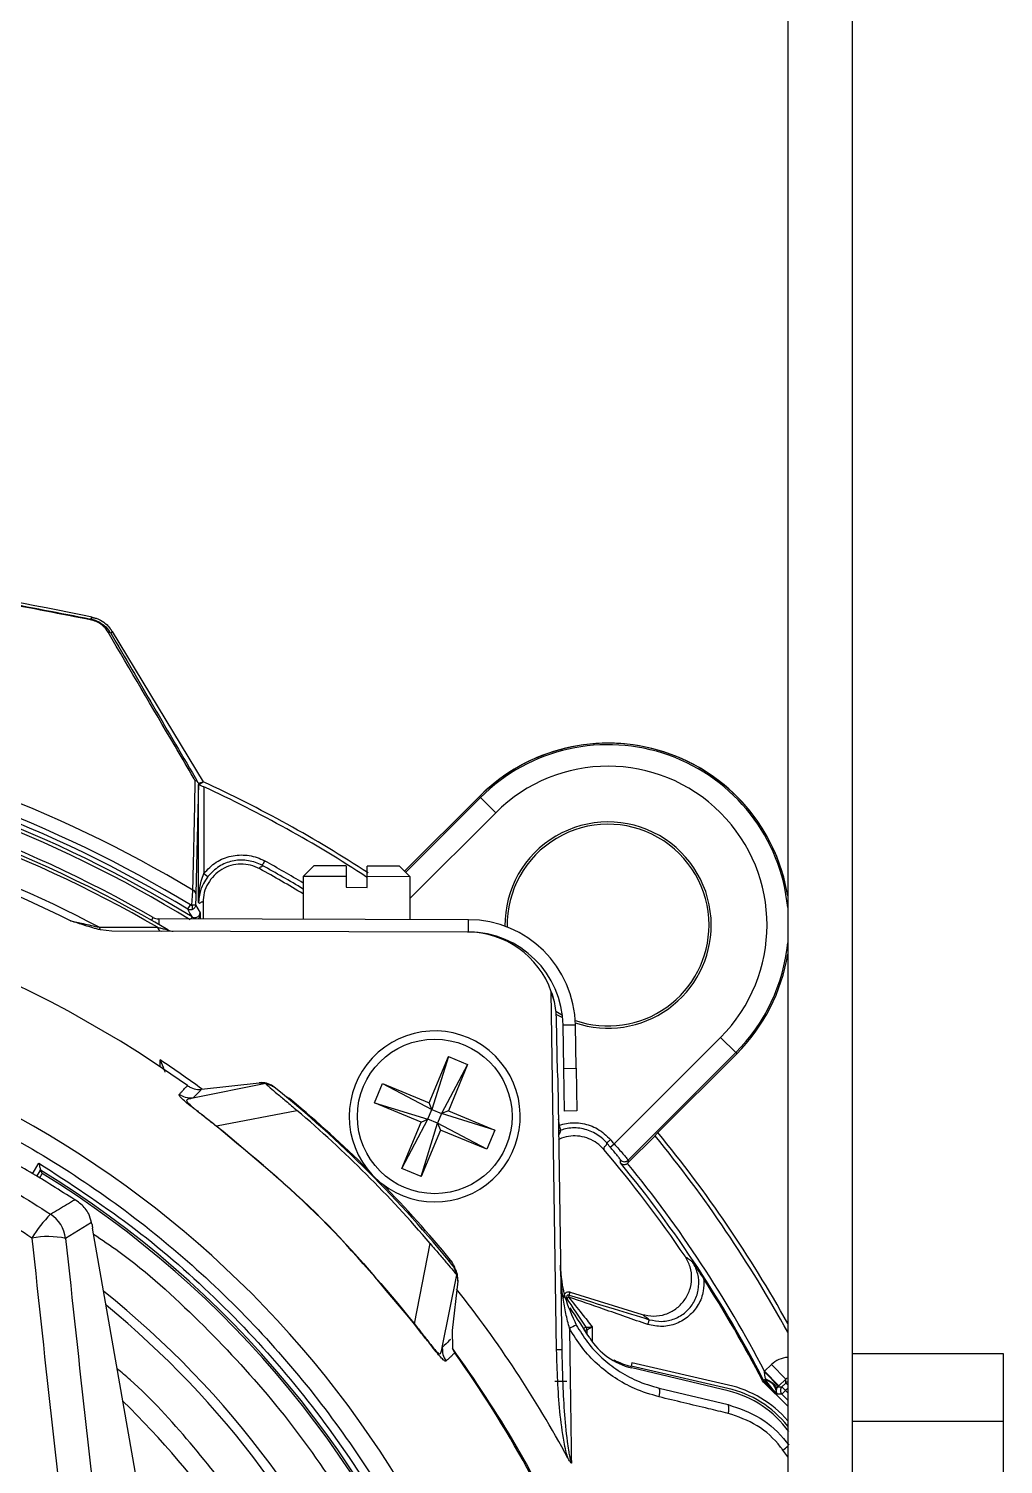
# Model space of a CAD drawing. Extents: x 6 to 134, y 3 to 97.
# Drawn here: x 130.328 to 133.177, y 43.136 to 47.334 of the extents above; entities that cross this region are included whole.
import ezdxf

# ---------------------------------------------------------------- set-up
doc = ezdxf.new("R2010")
doc.units = 0
doc.header["$MEASUREMENT"] = 0
doc.layers.add('OBJECT', color=7, linetype='CONTINUOUS')

msp = doc.modelspace()

# ---------------------------------------------------------------- linework, layer by layer
at = {"layer": 'OBJECT'}
for p, q in [((132.5466, 49.6965), (132.5466, 40.7239)), ((132.7346, 49.6965), (132.7346, 40.7239)), ((130.5718, 45.5716), (130.8378, 45.1323)), ((130.8244, 45.1285), (130.8378, 45.1323)), ((130.8244, 45.1285), (130.8167, 44.8048)), ((130.825, 44.7789), (130.825, 45.1241)), ((130.84, 45.1175), (130.84, 44.8641)), ((131.6455, 45.0892), (131.427, 44.8707)), ((131.6486, 45.0862), (131.6455, 45.0892)), ((131.4301, 44.8676), (131.6486, 45.0862)), ((131.6931, 45.0416), (131.6486, 45.0862)), ((131.6931, 45.0416), (131.443, 44.7914)), ((131.1617, 44.8862), (131.1306, 44.8553)), ((131.2559, 44.886), (131.1617, 44.8862)), ((131.2559, 44.886), (131.2559, 44.855)), ((131.4122, 44.8856), (131.3179, 44.8858)), ((131.3179, 44.8548), (131.3179, 44.8858)), ((131.4431, 44.8545), (131.4122, 44.8856)), ((130.84, 44.8641), (130.8519, 44.8549)), ((131.1306, 44.8553), (131.1303, 44.73)), ((131.2559, 44.855), (131.1306, 44.8553)), ((131.2559, 44.855), (131.2558, 44.8235)), ((131.3178, 44.8233), (131.3179, 44.8548)), ((131.4431, 44.8545), (131.3179, 44.8548)), ((131.4428, 44.7292), (131.4431, 44.8545)), ((131.2558, 44.8235), (131.3178, 44.8233)), ((130.7933, 44.7595), (130.8011, 44.7724)), ((130.8253, 44.7785), (130.825, 44.7789)), ((130.8378, 44.7793), (130.8378, 44.7308)), ((130.6875, 44.7268), (130.6924, 44.7353)), ((131.6139, 44.7288), (130.7083, 44.7311)), ((130.7083, 44.7311), (130.7083, 44.7148)), ((130.8059, 44.7369), (130.8022, 44.7308)), ((130.814, 44.7347), (130.814, 44.7308)), ((130.8291, 44.749), (130.8291, 44.7308)), ((131.6138, 44.6928), (131.6139, 44.7288)), ((130.5709, 44.6954), (130.5385, 44.6988)), ((131.6107, 44.6928), (130.5709, 44.6954)), ((131.6138, 44.6928), (131.6107, 44.6928)), ((131.8538, 44.5214), (131.8638, 44.4894)), ((131.8713, 43.4706), (131.8556, 44.5183)), ((131.8685, 44.4609), (131.888, 44.4501)), ((131.8693, 44.4529), (131.8888, 44.4424)), ((131.87, 44.4375), (131.8728, 44.2833)), ((131.9261, 44.4205), (131.8901, 44.42)), ((131.8919, 44.2941), (131.8901, 44.42)), ((131.9279, 44.2947), (131.9261, 44.4205)), ((132.0392, 44.0738), (132.3501, 44.3846)), ((132.3501, 44.3846), (132.3946, 44.3401)), ((132.3946, 44.3401), (132.0801, 44.0256)), ((132.167, 44.1063), (132.3977, 44.337)), ((132.3946, 44.3401), (132.3977, 44.337)), ((130.7123, 44.2989), (130.7124, 44.3186)), ((131.4985, 44.1934), (131.5549, 44.3292)), ((131.5549, 44.3292), (131.5068, 44.1735)), ((131.6112, 44.3058), (131.535, 44.1618)), ((131.5549, 44.3292), (131.6112, 44.3058)), ((131.6112, 44.3058), (131.5549, 44.1701)), ((131.8919, 44.2941), (131.9279, 44.2947)), ((131.8938, 44.1691), (131.8919, 44.2941)), ((131.9279, 44.2947), (131.9298, 44.1697)), ((131.0209, 44.2494), (130.8078, 44.207)), ((130.8338, 44.2329), (131.0015, 44.252)), ((131.0015, 44.252), (131.0209, 44.2494)), ((131.3394, 44.1934), (131.3628, 44.2497)), ((131.3628, 44.2497), (131.5068, 44.1735)), ((131.3628, 44.2497), (131.4985, 44.1934)), ((131.8745, 44.2567), (131.8863, 43.4708)), ((130.8078, 44.207), (130.8078, 44.207)), ((130.8768, 44.1259), (131.1124, 44.1712)), ((131.0945, 44.1992), (131.0961, 44.2011)), ((131.3394, 44.1934), (131.4951, 44.1453)), ((131.4752, 44.1371), (131.3394, 44.1934)), ((131.4951, 44.1453), (131.5068, 44.1735)), ((131.5068, 44.1735), (131.4985, 44.1934)), ((131.5068, 44.1735), (131.535, 44.1618)), ((131.5549, 44.1701), (131.535, 44.1618)), ((131.5549, 44.1701), (131.6907, 44.1138)), ((131.9298, 44.1697), (131.8938, 44.1691)), ((130.8768, 44.1259), (130.8764, 44.1254)), ((131.4189, 44.0013), (131.4951, 44.1453)), ((131.4189, 44.0013), (131.4752, 44.1371)), ((131.4752, 44.1371), (131.4951, 44.1453)), ((131.4752, 43.9779), (131.5233, 44.1336)), ((131.5233, 44.1336), (131.4951, 44.1453)), ((131.535, 44.1618), (131.5233, 44.1336)), ((131.6673, 44.0574), (131.5233, 44.1336)), ((131.5233, 44.1336), (131.5315, 44.1137)), ((131.6907, 44.1138), (131.535, 44.1618)), ((131.8762, 44.1455), (131.8787, 44.1278)), ((131.8765, 44.1275), (131.8787, 44.1278)), ((131.8834, 44.1135), (131.8787, 44.1278)), ((131.5315, 44.1137), (131.4752, 43.9779)), ((131.6673, 44.0574), (131.5315, 44.1137)), ((131.6907, 44.1138), (131.6673, 44.0574)), ((132.0797, 44.0175), (132.1589, 44.0967)), ((132.1589, 44.0967), (132.1585, 44.0967)), ((132.0278, 44.0641), (132.0392, 44.0738)), ((130.3398, 43.986), (130.3578, 44.0171)), ((130.3525, 43.9781), (130.3631, 43.9963)), ((130.3631, 43.9963), (130.3631, 43.9963)), ((131.3152, 43.9977), (131.3176, 44.0002)), ((131.4752, 43.9779), (131.4189, 44.0013)), ((132.0575, 44.0182), (132.0579, 44.0267)), ((132.0797, 44.0175), (132.0784, 44.0163)), ((132.0801, 44.0256), (132.0797, 44.0175)), ((131.358, 43.9543), (131.3607, 43.9569)), ((130.5121, 43.8437), (130.4363, 43.797)), ((130.5129, 43.8393), (130.5121, 43.8437)), ((130.7012, 42.7613), (130.5151, 43.8271)), ((130.5151, 43.8271), (130.5151, 43.8265)), ((130.7012, 42.7608), (130.5151, 43.8265)), ((131.4561, 43.5467), (131.5013, 43.7823)), ((131.5574, 43.7304), (131.5612, 43.7336)), ((131.5371, 43.4777), (131.5796, 43.6908)), ((131.5821, 43.6714), (131.5657, 43.5276)), ((131.5796, 43.6908), (131.5821, 43.6714)), ((131.9081, 43.631), (131.9063, 43.6253)), ((131.9081, 43.631), (131.9107, 43.6395)), ((131.9107, 43.6395), (132.1209, 43.5747)), ((131.9495, 43.5348), (131.9575, 43.5373)), ((131.975, 43.538), (131.975, 43.4954)), ((131.5657, 43.5305), (131.5665, 43.4742)), ((131.96, 43.5289), (131.9544, 43.5272)), ((131.96, 43.5184), (131.96, 43.5289)), ((131.8863, 43.4708), (131.8713, 43.4706)), ((132.7346, 43.4603), (133.1766, 43.4603)), ((133.1766, 43.4603), (133.1766, 43.2622)), ((132.0397, 43.4413), (132.0382, 43.4387)), ((132.0911, 43.4325), (132.0889, 43.4228)), ((132.3712, 43.3583), (132.0889, 43.4228)), ((132.3724, 43.3508), (132.0908, 43.418)), ((132.3734, 43.3681), (132.0911, 43.4325)), ((132.4789, 43.4073), (132.4791, 43.4087)), ((132.4791, 43.4087), (132.499, 43.428)), ((132.4791, 43.4087), (132.5207, 43.3655)), ((132.499, 43.428), (132.5407, 43.3848)), ((131.8655, 43.3791), (131.9011, 43.3791)), ((132.4757, 43.3769), (132.473, 43.3806)), ((132.4757, 43.3826), (132.4824, 43.386)), ((132.4784, 43.3788), (132.4757, 43.3769)), ((132.4757, 43.3769), (132.5466, 43.306)), ((132.4818, 43.3822), (132.4784, 43.3788)), ((132.5159, 43.3414), (132.4784, 43.3788)), ((132.4818, 43.3822), (132.4824, 43.386)), ((132.5407, 43.3848), (132.5207, 43.3655)), ((132.5297, 43.3627), (132.5414, 43.374)), ((132.5414, 43.374), (132.5407, 43.3848)), ((132.5466, 43.3687), (132.5414, 43.374)), ((132.1706, 43.3589), (132.3723, 43.3108)), ((132.5136, 43.3561), (132.5128, 43.3523)), ((132.5295, 43.3413), (132.5159, 43.3414)), ((132.5207, 43.3655), (132.5179, 43.3628)), ((132.5179, 43.3628), (132.5297, 43.3627)), ((132.5401, 43.3519), (132.5295, 43.3413)), ((132.5466, 43.3242), (132.5295, 43.3413)), ((132.5401, 43.3519), (132.5297, 43.3627)), ((132.5466, 43.3582), (132.5401, 43.3519)), ((132.5401, 43.3519), (132.5466, 43.3454)), ((132.7346, 43.2622), (133.1766, 43.2622)), ((133.1766, 43.2622), (133.1766, 42.7313)), ((132.5466, 43.1583), (132.5324, 43.1779)), ((131.9047, 43.1531), (131.9042, 43.1544)), ((131.905, 43.1531), (131.905, 43.1531))]:
    msp.add_line(p, q, dxfattribs=at)
at = {"layer": 'OBJECT', "flags": 128}
for points in [[(130.51, 45.608), (130.512, 45.6107), (130.5136, 45.6131)], [(130.5718, 45.5716), (130.5701, 45.5692), (130.568, 45.5663)], [(130.825, 45.1241), (130.8253, 45.1243), (130.8378, 45.1323)], [(130.8054, 44.7579), (130.8062, 44.7585), (130.8068, 44.7597), (130.8072, 44.7612), (130.8073, 44.7631), (130.8072, 44.7653), (130.8067, 44.7676), (130.8061, 44.7699), (130.8052, 44.772)], [(130.8162, 44.772), (130.8223, 44.7611), (130.8291, 44.749)], [(132.473, 43.3806), (132.4734, 43.3809), (132.4751, 43.3821), (132.4757, 43.3826)], [(131.905, 43.1531), (131.9049, 43.1532), (131.9048, 43.1534), (131.9047, 43.1536), (131.9046, 43.1537), (131.9045, 43.1539), (131.9044, 43.1541), (131.9043, 43.1542), (131.9042, 43.1544)]]:
    msp.add_lwpolyline(points, dxfattribs=at)
at = {"layer": 'OBJECT'}
msp.add_circle((131.515, 44.1536), 0.226, dxfattribs=at)
for centre, radius, start, end in [((128.8476, 37.7885), 8, 77.97978, 85.80841), ((130.5081, 45.605), 0.00353, 359.3878, 57.7428), ((130.5605, 45.5609), 0.00927, 35.978, 92.5483), ((128.8473, 41.5388), 3.8186, 59.1032, 80.0732), ((128.8473, 41.5388), 3.778, 58.8591, 79.9688), ((128.8473, 41.5388), 3.7402, 58.5161, 80.15), ((128.8473, 41.5388), 3.7502, 58.5161, 80.15), ((128.8473, 41.5388), 3.7629, 58.8591, 79.9688), ((132.0216, 44.7131), 0.5319, 90, 135), ((132.0216, 44.7131), 0.5319, 9.2252, 135), ((132.0216, 44.7131), 0.5275, 5.6171, 135), ((132.0216, 44.7131), 0.5319, 9.2315, 90), ((128.8401, 41.5197), 3.711, 60.0561, 80.826), ((132.0216, 44.7131), 0.4645, 315, 135), ((128.8405, 41.4923), 3.7159, 59.8881, 80.9352), ((128.8405, 41.4923), 3.7247, 59.4263, 80.921), ((129.2733, 41.7308), 3.744, 56.8528, 65.2999), ((129.2733, 41.7308), 3.7315, 56.8143, 65.174), ((128.8405, 41.4923), 3.6122, 63.525, 81.1082), ((128.8405, 41.4923), 3.6335, 62.2114, 81.072), ((132.0216, 44.7131), 0.3015, 0, 180.5997), ((132.0216, 44.7131), 0.295, 0, 181.0945), ((129.2733, 41.7308), 3.6033, 58.9745, 61.1729), ((129.2733, 41.7308), 3.6183, 59.1164, 61.1728), ((128.8466, 41.5165), 3.35, 54.4956, 86.4858), ((129.2733, 41.7308), 3.591, 58.8572, 61.1913), ((130.8044, 44.8038), 0.0123, 4.3653, 72.3035), ((123.2729, 40.5337), 8.6263, 29.16049, 29.332), ((130.7084, 44.7631), 0.032, 240.0561, 269.8575), ((131.6131, 44.4158), 0.313, 0.8575, 89.8575), ((132.0216, 44.7131), 0.295, 250.9968, 0), ((132.0216, 44.7131), 0.3015, 251.4915, 0), ((130.5587, 44.7142), 0.0254, 197.0789, 217.2418), ((130.7188, 44.7089), 0.0143, 188.7633, 255.6622), ((130.7503, 44.725), 0.03, 239.4263, 269.8575), ((131.6101, 44.4328), 0.26, 19.1924, 89.8575), ((131.6131, 44.4158), 0.277, 0.8575, 89.8575), ((132.0216, 44.7131), 0.5275, 315, 354.3829), ((132.0216, 44.7131), 0.5319, 315, 350.7748), ((132.0216, 44.7131), 0.5319, 315, 350.7685), ((128.8466, 41.5165), 3.0068, 19.7991, 86.1975), ((131.515, 44.1536), 0.25, 231.866, 217.8489), ((128.8405, 41.4923), 3.39, 53.9483, 56.4838), ((128.8466, 41.5165), 3.5, 38.9328, 51.0672), ((131.0481, 44.1435), 0.075, 50.2163, 65.0357), ((128.8405, 41.4923), 3.525, 45.3533, 50.2163), ((128.8466, 41.5165), 3.4902, 40.4808, 49.5192), ((131.8787, 44.1278), 0.015, 262.2851, 288.2412), ((129.2733, 41.7308), 3.6248, 40.2672, 40.5172), ((129.2733, 41.7308), 3.7315, 28.6921, 39.3474), ((129.2733, 41.7308), 3.744, 29.0406, 39.3836), ((129.2733, 41.7308), 3.591, 34.1088, 40.375), ((129.2733, 41.7308), 3.6098, 40.2672, 40.5172), ((128.8466, 41.5165), 2.9067, 20.6331, 58.5533), ((131.515, 44.1536), 0.25, 217.8489, 231.866), ((129.2733, 41.7308), 3.6033, 27.2839, 39.4045), ((132.0695, 44.0362), 0.015, 219.5274, 314.9769), ((129.2733, 41.7308), 3.6183, 27.627, 39.1716), ((128.8466, 41.5165), 2.901, 20.2713, 58.3816), ((128.8405, 41.4923), 3.525, 39.4808, 44.3617), ((130.6712, 43.5936), 0.3911, 135.4921, 148.4973), ((130.3363, 43.784), 0.1008, 7.4099, 56.2556), ((130.3844, 43.5478), 0.2545, 78.2405, 100.5611), ((131.5033, 43.6859), 0.075, 14.4972, 39.4808), ((129.2733, 41.7308), 3.5999, 27.2756, 32.7442), ((128.8466, 41.5165), 2.7223, 21.7629, 51.3353), ((128.8405, 41.4923), 3.4856, 28.4799, 38.2198), ((131.9063, 43.6251), 0.015, 72.88, 192.6267), ((131.9063, 43.6251), 0.00617, 72.88, 213.7823), ((131.9063, 43.6251), 0.000167, 72.88, 213.7823), ((128.8466, 41.5165), 2.6951, 22.6787, 50.6776), ((128.8406, 41.5323), 3.698, 32.2533, 33.8825), ((132.0173, 43.3451), 0.2173, 114.0686, 119.9438), ((131.945, 43.5289), 0.015, 0.003, 33.7737), ((131.945, 43.5289), 0.015, 0.0054, 33.7769), ((132.1371, 43.6125), 0.2, 212.2533, 256.5975), ((128.8405, 41.4923), 3.3711, 30.206, 36.0375), ((128.8466, 41.5165), 3.35, 21.8973, 35.5044), ((132.1318, 43.6109), 0.193, 241.4863, 257.1403), ((132.3014, 43.0527), 0.3235, 40.7077, 77.1403), ((132.4891, 43.3895), 0.015, 207.2866, 224.9973), ((132.475, 43.3441), 0.0387, 12.1053, 79.8592), ((132.5519, 43.3633), 0.015, 110.4797, 133.9847), ((132.1383, 43.3464), 0.0347, 338.1543, 21.1307), ((132.3014, 43.0527), 0.3135, 38.5351, 77.1403), ((132.3014, 43.0527), 0.3065, 35.8575, 76.5975), ((132.5401, 43.3519), 0.015, 134.0209, 224.9791), ((128.8466, 41.5165), 2.5186, 24.1756, 45.7698), ((132.3405, 43.2981), 0.0343, 337.9669, 21.8985), ((128.8405, 41.4923), 3.3711, 22.2084, 30.206), ((132.3756, 43.3926), 0.2659, 306.1542, 310.0345)]:
    msp.add_arc(centre, radius, start, end, dxfattribs=at)
for centre, major_axis, ratio, start_param, end_param in [((125.776, 43.2893), (4.6065, -2.6595), 0.745432, 0.820323, 0.822517), ((130.549, 44.0239), (-0.0636, 0.5099), 0.121842, 1.925796, 1.952845), ((132.735, 41.517), (-2.1532, 17.375), 0.121162, 1.424138, 1.488586), ((132.8335, 41.5291), (-2.1536, 17.275), 0.121842, 1.423964, 1.488412), ((132.5511, 43.374), (-0.0052, 0.0748), 0.999741, 6.273373, 6.981189), ((132.5265, 43.352), (-0.0519, 0.0523), 0.20355, 0.769922, 1.571551), ((132.5511, 43.374), (-0.001, 0.015), 0.99767, 0.234624, 0.698004), ((132.5265, 43.352), (0.0062, 0.014), 0.879711, 1.928267, 2.729895)]:
    msp.add_ellipse(centre, major_axis=major_axis, ratio=ratio, start_param=start_param, end_param=end_param, dxfattribs=at)
for points, knots in [([(129.4333, 45.7573), (129.5185, 45.7505), (129.6968, 45.7364), (129.9656, 45.7033), (130.2401, 45.6614), (130.4199, 45.6258), (130.51, 45.608)], [0, 0, 0, 0, 0.232669, 0.486597, 0.742928, 1, 1, 1, 1]), ([(130.5117, 45.605), (130.4229, 45.6226), (130.245, 45.6579), (129.9718, 45.6999), (129.7013, 45.7335), (129.5205, 45.7479), (129.4336, 45.7548)], [0, 0, 0, 0, 0.253158, 0.507007, 0.763139, 1, 1, 1, 1]), ([(130.51, 45.608), (130.5141, 45.607), (130.5244, 45.6044), (130.5399, 45.5965), (130.5564, 45.5834), (130.5637, 45.5727), (130.568, 45.5663)], [0, 0, 0, 0, 0.164033, 0.408423, 0.645644, 1, 1, 1, 1]), ([(130.5601, 45.5701), (130.5566, 45.5754), (130.5507, 45.5841), (130.5368, 45.5953), (130.5237, 45.602), (130.5151, 45.6041), (130.5117, 45.605)], [0, 0, 0, 0, 0.3652862, 0.6014766, 0.8396457, 1, 1, 1, 1]), ([(130.5136, 45.6131), (130.514, 45.613), (130.515, 45.6128), (130.5166, 45.6124), (130.5199, 45.6116), (130.5226, 45.6109), (130.5244, 45.6104), (130.5251, 45.6102)], [0, 0, 0, 0, 0.0496995, 0.1136011, 0.2353091, 0.6825595, 1, 1, 1, 1]), ([(130.5251, 45.6102), (130.5267, 45.6097), (130.5325, 45.6079), (130.5412, 45.6028), (130.5477, 45.5991)], [0, 0, 0, 0, 0.260239, 1, 1, 1, 1]), ([(130.5477, 45.5991), (130.552, 45.5955), (130.5586, 45.5901), (130.5641, 45.5833), (130.5652, 45.5819), (130.5654, 45.5815)], [0, 0, 0, 0, 0.605131, 0.910652, 1, 1, 1, 1]), ([(130.8153, 45.1354), (130.8113, 45.1421), (130.7914, 45.1759), (130.7042, 45.3243), (130.6246, 45.46), (130.5601, 45.5701)], [0, 0, 0, 0, 0.04519, 0.225953, 1, 1, 1, 1]), ([(130.5654, 45.5815), (130.5659, 45.5809), (130.5666, 45.5798), (130.5678, 45.5781), (130.5688, 45.5765), (130.5698, 45.575), (130.5707, 45.5735), (130.5713, 45.5725), (130.5717, 45.5719), (130.5718, 45.5716)], [0, 0, 0, 0, 0.321672, 0.541325, 0.692944, 0.85146, 0.915065, 0.968173, 1, 1, 1, 1]), ([(130.568, 45.5663), (130.6094, 45.4954), (130.6923, 45.3536), (130.7794, 45.2049), (130.823, 45.1305)], [0, 0, 0, 0, 0.499672, 1, 1, 1, 1]), ([(130.8082, 44.8156), (130.8083, 44.8216), (130.809, 44.8515), (130.8113, 44.9586), (130.8136, 45.0588), (130.8153, 45.1354)], [0, 0, 0, 0, 0.05572, 0.278599, 1, 1, 1, 1]), ([(130.823, 45.1305), (130.8221, 45.1316), (130.8203, 45.1337), (130.8171, 45.135), (130.8154, 45.1353), (130.8153, 45.1354)], [0, 0, 0, 0, 0.487859, 0.979778, 1, 1, 1, 1]), ([(130.823, 45.1305), (130.8233, 45.1301), (130.8239, 45.1292), (130.8243, 45.1286), (130.8243, 45.1286), (130.8244, 45.1285)], [0, 0, 0, 0, 0.26501, 0.643254, 1, 1, 1, 1]), ([(130.825, 45.1241), (130.8252, 45.124), (130.8256, 45.1239), (130.8279, 45.123), (130.8312, 45.1215), (130.8355, 45.1196), (130.8386, 45.1182), (130.84, 45.1175)], [0, 0, 0, 0, 0.192437, 0.384633, 0.583428, 0.799094, 1, 1, 1, 1]), ([(131.0038, 44.8774), (130.995, 44.8815), (130.9773, 44.8896), (130.948, 44.8924), (130.9191, 44.8884), (130.8922, 44.8767), (130.869, 44.8588), (130.8516, 44.8354), (130.8399, 44.8084), (130.8385, 44.789), (130.8378, 44.7793)], [0, 0, 0, 0, 0.125013, 0.24991, 0.374848, 0.499972, 0.624761, 0.749753, 0.874721, 1, 1, 1, 1]), ([(130.84, 44.8641), (130.8515, 44.8761), (130.8739, 44.8995), (130.9197, 44.9173), (130.9673, 44.9198), (131.0003, 44.9101), (131.016, 44.9018), (131.018, 44.9007)], [0, 0, 0, 0, 0.250401, 0.489127, 0.727846, 0.96662, 1, 1, 1, 1]), ([(131.0107, 44.8876), (131.0107, 44.8876), (131.009, 44.8885), (130.9949, 44.8959), (130.9655, 44.9046), (130.923, 44.9023), (130.8821, 44.8865), (130.8621, 44.8656), (130.8519, 44.8549)], [0, 0, 0, 0, 0.000013, 0.033381, 0.272163, 0.510881, 0.749603, 1, 1, 1, 1]), ([(131.0107, 44.8876), (131.011, 44.8865), (131.0114, 44.8845), (131.0084, 44.8833), (131.0051, 44.8823), (131.0024, 44.8808), (131.0033, 44.8786), (131.0038, 44.8774)], [0, 0, 0, 0, 0.199017, 0.380286, 0.620334, 0.802062, 1, 1, 1, 1]), ([(130.825, 44.7789), (130.825, 44.7791), (130.8251, 44.7873), (130.8262, 44.8082), (130.8306, 44.8367), (130.8375, 44.8566), (130.84, 44.8641)], [0, 0, 0, 0, 0.005345, 0.28546, 0.731469, 1, 1, 1, 1]), ([(130.8519, 44.8549), (130.8473, 44.8482), (130.8354, 44.831), (130.8271, 44.8051), (130.8251, 44.7864), (130.825, 44.7791), (130.825, 44.7789)], [0, 0, 0, 0, 0.275512, 0.718274, 0.994929, 1, 1, 1, 1]), ([(130.8052, 44.772), (130.8056, 44.7775), (130.8066, 44.7943), (130.8076, 44.807), (130.8082, 44.8156)], [0, 0, 0, 0, 0.331238, 1, 1, 1, 1]), ([(130.8167, 44.8048), (130.8165, 44.797), (130.8164, 44.7872), (130.8162, 44.7747), (130.8162, 44.772)], [0, 0, 0, 0, 0.785203, 1, 1, 1, 1]), ([(130.8054, 44.7579), (130.8042, 44.7577), (130.8016, 44.7571), (130.7974, 44.7575), (130.7946, 44.7588), (130.7933, 44.7595)], [0, 0, 0, 0, 0.283491, 0.63633, 1, 1, 1, 1]), ([(130.8011, 44.7724), (130.8016, 44.7722), (130.8025, 44.7718), (130.804, 44.7717), (130.8048, 44.7719), (130.8052, 44.772)], [0, 0, 0, 0, 0.347188, 0.699891, 1, 1, 1, 1]), ([(130.8052, 44.772), (130.8066, 44.772), (130.8097, 44.7721), (130.8131, 44.7721), (130.8149, 44.7721), (130.8157, 44.7721), (130.8161, 44.7721), (130.8162, 44.772), (130.8162, 44.772), (130.8162, 44.772)], [0, 0, 0, 0, 0.213329, 0.482382, 0.699824, 0.809783, 0.904611, 0.992435, 1, 1, 1, 1]), ([(130.8162, 44.772), (130.8162, 44.772), (130.8162, 44.7714), (130.8161, 44.7707), (130.816, 44.7696), (130.8157, 44.7685), (130.815, 44.7662), (130.8132, 44.7629), (130.8098, 44.7597), (130.8067, 44.7584), (130.8054, 44.7579)], [0, 0, 0, 0, 0.007603, 0.095761, 0.121361, 0.187657, 0.297795, 0.517731, 0.786325, 1, 1, 1, 1]), ([(130.8378, 44.7793), (130.837, 44.7802), (130.8354, 44.7821), (130.8328, 44.7803), (130.8303, 44.7779), (130.8277, 44.776), (130.8261, 44.7777), (130.8253, 44.7785)], [0, 0, 0, 0, 0.198374, 0.381098, 0.621354, 0.803024, 1, 1, 1, 1]), ([(130.4509, 44.7257), (130.463, 44.723), (130.4911, 44.7167), (130.5187, 44.7103), (130.5344, 44.7067)], [0, 0, 0, 0, 0.430842, 1, 1, 1, 1]), ([(130.5385, 44.6988), (130.523, 44.703), (130.4937, 44.711), (130.4648, 44.7211), (130.4511, 44.7256), (130.4509, 44.7257)], [0, 0, 0, 0, 0.525662, 0.992825, 1, 1, 1, 1]), ([(130.8059, 44.7369), (130.8069, 44.7364), (130.8094, 44.735), (130.8123, 44.7348), (130.814, 44.7347)], [0, 0, 0, 0, 0.405072, 1, 1, 1, 1]), ([(130.814, 44.7347), (130.815, 44.7348), (130.8164, 44.7349), (130.819, 44.7355), (130.8223, 44.737), (130.8261, 44.7402), (130.8285, 44.7443), (130.8291, 44.7475), (130.8291, 44.7489), (130.8291, 44.749)], [0, 0, 0, 0, 0.086786, 0.120383, 0.250291, 0.452661, 0.750959, 0.994226, 1, 1, 1, 1]), ([(130.8291, 44.749), (130.8291, 44.7489), (130.8291, 44.7465), (130.8285, 44.7411), (130.8268, 44.7348), (130.8242, 44.7316), (130.8236, 44.7308)], [0, 0, 0, 0, 0.008957, 0.386321, 0.849049, 1, 1, 1, 1]), ([(130.5344, 44.7067), (130.5526, 44.7067), (130.6096, 44.7067), (130.6661, 44.7067), (130.7047, 44.7067)], [0, 0, 0, 0, 0.317174, 1, 1, 1, 1]), ([(130.7047, 44.7067), (130.708, 44.7059), (130.716, 44.7039), (130.7261, 44.7014), (130.7328, 44.6997), (130.7348, 44.6992), (130.735, 44.6992), (130.735, 44.6991)], [0, 0, 0, 0, 0.266162, 0.648894, 0.856832, 0.941655, 1, 1, 1, 1]), ([(131.8556, 44.5183), (131.8586, 44.5087), (131.8669, 44.4824), (131.8688, 44.4549), (131.87, 44.4375)], [0, 0, 0, 0, 0.364089, 1, 1, 1, 1]), ([(129.0488, 44.4568), (129.1388, 44.4482), (129.3203, 44.4308), (129.59, 44.3726), (129.8579, 44.2896), (130.1203, 44.1794), (130.3734, 44.0429), (130.6128, 43.8818), (130.8353, 43.698), (131.038, 43.4941), (131.2182, 43.2739), (131.3739, 43.0406), (131.5063, 42.7985), (131.5745, 42.6294), (131.6083, 42.5456)], [0, 0, 0, 0, 0.080321, 0.16194, 0.244772, 0.329378, 0.414487, 0.5, 0.585518, 0.670628, 0.755228, 0.838065, 0.919682, 1, 1, 1, 1]), ([(127.2999, 43.8678), (127.3643, 43.9088), (127.4935, 43.991), (127.7011, 44.0945), (127.9187, 44.1826), (128.1428, 44.2514), (128.3703, 44.3009), (128.6007, 44.3313), (128.8357, 44.3422), (129.0695, 44.3331), (129.2992, 44.3047), (129.5242, 44.2579), (129.7471, 44.1918), (129.9682, 44.105), (130.1855, 43.999), (130.3232, 43.9116), (130.3923, 43.8678)], [0, 0, 0, 0, 0.069874, 0.140224, 0.21209, 0.284485, 0.354361, 0.42473, 0.496663, 0.569139, 0.63829, 0.70792, 0.779053, 0.850702, 0.925062, 1, 1, 1, 1]), ([(130.7124, 44.3186), (130.7124, 44.3186), (130.7164, 44.3091), (130.722, 44.2963), (130.7255, 44.2852), (130.7263, 44.2826)], [0, 0, 0, 0, 0.006104, 0.762606, 1, 1, 1, 1]), ([(130.3378, 43.798), (130.2762, 43.8375), (130.1525, 43.9167), (129.9537, 44.0167), (129.7454, 44.102), (129.5308, 44.1688), (129.3127, 44.2171), (129.0918, 44.2471), (128.8664, 44.2585), (128.6422, 44.2506), (128.4219, 44.2243), (128.2062, 44.1802), (127.9923, 44.1178), (127.7768, 44.0342), (127.5617, 43.93), (127.4237, 43.8421), (127.3545, 43.798)], [0, 0, 0, 0, 0.069423, 0.139315, 0.210704, 0.282616, 0.352042, 0.421958, 0.493432, 0.565446, 0.634079, 0.703187, 0.773786, 0.844894, 0.922121, 1, 1, 1, 1]), ([(131.046, 44.2391), (131.0404, 44.2428), (131.0291, 44.2502), (131.0129, 44.2529), (131.0039, 44.2522), (131.0015, 44.252)], [0, 0, 0, 0, 0.425022, 0.850044, 1, 1, 1, 1]), ([(131.0209, 44.2494), (131.021, 44.2493), (131.0211, 44.249), (131.024, 44.2462), (131.0333, 44.2381), (131.0535, 44.221), (131.081, 44.1979), (131.1017, 44.1803), (131.1124, 44.1712)], [0, 0, 0, 0, 0.061294, 0.157977, 0.353025, 0.568965, 0.7756, 1, 1, 1, 1]), ([(131.046, 44.2391), (131.0458, 44.2392), (131.0453, 44.2395), (131.0416, 44.2413), (131.0361, 44.2437), (131.0292, 44.2466), (131.0237, 44.2485), (131.0209, 44.2494)], [0, 0, 0, 0, 0.187144, 0.391348, 0.595125, 0.793954, 1, 1, 1, 1]), ([(131.8728, 44.2833), (131.8736, 44.2747), (131.8744, 44.2658), (131.8745, 44.2569), (131.8745, 44.2567)], [0, 0, 0, 0, 0.976647, 1, 1, 1, 1]), ([(130.8764, 44.1254), (130.8659, 44.1335), (130.845, 44.1498), (130.8168, 44.1719), (130.7939, 44.1901), (130.7742, 44.2067), (130.767, 44.2151), (130.7677, 44.217), (130.7681, 44.2179)], [0, 0, 0, 0, 0.125023, 0.25026, 0.372599, 0.500557, 0.75017, 1, 1, 1, 1]), ([(130.7681, 44.2179), (130.7701, 44.2199), (130.7742, 44.2243), (130.7795, 44.23), (130.7842, 44.2351), (130.7879, 44.239), (130.7904, 44.2417), (130.7919, 44.2433), (130.7921, 44.2435), (130.7922, 44.2436)], [0, 0, 0, 0, 0.124105, 0.263212, 0.41732, 0.571428, 0.714286, 0.857143, 1, 1, 1, 1]), ([(130.8078, 44.207), (130.8007, 44.2071), (130.7865, 44.2072), (130.7743, 44.2143), (130.7681, 44.2179)], [0, 0, 0, 0, 0.499994, 1, 1, 1, 1]), ([(130.8078, 44.207), (130.8046, 44.2063), (130.7982, 44.2049), (130.79, 44.2026), (130.7882, 44.1983), (130.798, 44.1889), (130.8097, 44.1789), (130.8203, 44.1703), (130.8332, 44.1601), (130.8475, 44.1488), (130.8626, 44.137), (130.8725, 44.1293), (130.8768, 44.1259)], [0, 0, 0, 0, 0.167654, 0.336418, 0.499288, 0.624454, 0.681334, 0.749951, 0.805261, 0.875044, 0.945879, 1, 1, 1, 1]), ([(130.7922, 44.2436), (130.7955, 44.2416), (130.8044, 44.236), (130.819, 44.2321), (130.8298, 44.2327), (130.8338, 44.2329)], [0, 0, 0, 0, 0.263884, 0.723096, 1, 1, 1, 1]), ([(130.8078, 44.207), (130.8154, 44.2145), (130.8305, 44.2296), (130.8327, 44.2318), (130.8338, 44.2329)], [0, 0, 0, 0, 0.500002, 1, 1, 1, 1]), ([(131.4555, 43.5463), (131.368, 43.6518), (131.1929, 43.8628), (130.9819, 44.0379), (130.8764, 44.1254)], [0, 0, 0, 0, 0.500003, 1, 1, 1, 1]), ([(130.8768, 44.1259), (130.9823, 44.0384), (131.1934, 43.8634), (131.3685, 43.6523), (131.4561, 43.5467)], [0, 0, 0, 0, 0.499778, 1, 1, 1, 1]), ([(131.8787, 44.1278), (131.8856, 44.1297), (131.9077, 44.1359), (131.9469, 44.1352), (131.9934, 44.1196), (132.0169, 44.0973), (132.029, 44.0858)], [0, 0, 0, 0, 0.130587, 0.415736, 0.701006, 1, 1, 1, 1]), ([(131.8834, 44.1135), (131.8821, 44.1101), (131.88, 44.1046), (131.8778, 44.1003), (131.877, 44.0988)], [0, 0, 0, 0, 0.6219, 1, 1, 1, 1]), ([(132.009, 44.057), (132.0027, 44.0635), (131.99, 44.0765), (131.9658, 44.0893), (131.9395, 44.0967), (131.9123, 44.0967), (131.8908, 44.093), (131.88, 44.0871), (131.8771, 44.0855)], [0, 0, 0, 0, 0.186598, 0.373022, 0.55921, 0.745694, 0.932219, 1, 1, 1, 1]), ([(132.0176, 44.0761), (132.0176, 44.0761), (132.008, 44.0872), (131.9853, 44.1059), (131.9445, 44.1202), (131.9092, 44.1207), (131.8896, 44.1153), (131.8834, 44.1135)], [0, 0, 0, 0, 0.000016, 0.299019, 0.584282, 0.869419, 1, 1, 1, 1]), ([(132.1585, 44.0967), (132.1589, 44.0973), (132.1599, 44.0986), (132.1645, 44.1036), (132.167, 44.1063), (132.167, 44.1063)], [0, 0, 0, 0, 0.4428087, 0.9931895, 1, 1, 1, 1]), ([(130.4627, 43.9099), (130.4196, 43.9372), (130.333, 43.9922), (130.2422, 44.0416), (130.1967, 44.0665)], [0, 0, 0, 0, 0.497922, 1, 1, 1, 1]), ([(132.0176, 44.0761), (132.0175, 44.0745), (132.0174, 44.0716), (132.0155, 44.069), (132.013, 44.0669), (132.0105, 44.0647), (132.0089, 44.0619), (132.009, 44.0587), (132.009, 44.057)], [0, 0, 0, 0, 0.163668, 0.31276, 0.503066, 0.684107, 0.835594, 1, 1, 1, 1]), ([(132.0579, 44.0267), (132.0578, 44.0269), (132.0575, 44.0275), (132.0541, 44.0319), (132.0474, 44.0405), (132.0382, 44.0516), (132.0312, 44.0599), (132.0278, 44.0641)], [0, 0, 0, 0, 0.1283555, 0.3461628, 0.5643495, 0.782267, 1, 1, 1, 1]), ([(132.0392, 44.0738), (132.0439, 44.0684), (132.0533, 44.0577), (132.0657, 44.0433), (132.0749, 44.0323), (132.0795, 44.0266), (132.08, 44.0259), (132.0801, 44.0256)], [0, 0, 0, 0, 0.218046, 0.436091, 0.6542, 0.87179, 1, 1, 1, 1]), ([(130.3578, 44.0171), (130.448, 43.9586), (130.6292, 43.841), (130.8749, 43.6273), (131.098, 43.3886), (131.292, 43.1256), (131.4574, 42.845), (131.5398, 42.6455), (131.5809, 42.5461)], [0, 0, 0, 0, 0.165461, 0.332207, 0.5, 0.667784, 0.834534, 1, 1, 1, 1]), ([(130.3578, 44.0171), (130.3583, 44.0148), (130.3595, 44.0102), (130.3609, 44.0046), (130.362, 44.0006), (130.3626, 43.9983), (130.363, 43.9967), (130.363, 43.9964), (130.3631, 43.9963)], [0, 0, 0, 0, 0.249623, 0.499335, 0.645001, 0.775045, 0.892157, 1, 1, 1, 1]), ([(132.0575, 44.0182), (132.0575, 44.0181), (132.0585, 44.017), (132.0611, 44.0148), (132.0658, 44.013), (132.0708, 44.0129), (132.075, 44.014), (132.0773, 44.0155), (132.0784, 44.0163)], [0, 0, 0, 0, 0.005473, 0.227471, 0.508099, 0.711948, 0.855621, 1, 1, 1, 1]), ([(130.3607, 43.9731), (130.3617, 43.975), (130.365, 43.9811), (130.3672, 43.9856), (130.3674, 43.9865), (130.3675, 43.9869)], [0, 0, 0, 0, 0.226001, 0.70877, 1, 1, 1, 1]), ([(130.3923, 43.8678), (130.4, 43.8724), (130.4235, 43.8865), (130.447, 43.9005), (130.4627, 43.9099)], [0, 0, 0, 0, 0.328344, 1, 1, 1, 1]), ([(130.5121, 43.8437), (130.5097, 43.8522), (130.5037, 43.8738), (130.4859, 43.8942), (130.4702, 43.9056), (130.4638, 43.9093), (130.4628, 43.9098), (130.4627, 43.9099)], [0, 0, 0, 0, 0.2912753, 0.7317766, 0.9610229, 0.9959916, 1, 1, 1, 1]), ([(130.5181, 43.8095), (130.5429, 43.7927), (130.6532, 43.7178), (130.8294, 43.557), (131.0424, 43.3291), (131.2268, 43.0772), (131.3846, 42.8091), (131.4638, 42.6185), (131.5032, 42.5236)], [0, 0, 0, 0, 0.0546, 0.243502, 0.433551, 0.623588, 0.812496, 1, 1, 1, 1]), ([(131.5013, 43.7823), (131.5102, 43.7719), (131.5279, 43.7511), (131.5517, 43.7228), (131.5692, 43.702), (131.578, 43.6919), (131.5791, 43.6911), (131.5796, 43.6908)], [0, 0, 0, 0, 0.217936, 0.435233, 0.661573, 0.868603, 1, 1, 1, 1]), ([(132.1209, 43.5747), (132.1322, 43.5723), (132.1548, 43.5675), (132.1894, 43.5737), (132.2205, 43.5894), (132.2453, 43.614), (132.2616, 43.6449), (132.2675, 43.6792), (132.2634, 43.7142), (132.2522, 43.7344), (132.2466, 43.7446)], [0, 0, 0, 0, 0.1248696, 0.2497864, 0.3747419, 0.4997262, 0.6247287, 0.7497398, 0.8747498, 1, 1, 1, 1]), ([(131.5796, 43.6908), (131.5786, 43.6936), (131.5767, 43.6991), (131.5739, 43.706), (131.5714, 43.7115), (131.5696, 43.7152), (131.5693, 43.7157), (131.5692, 43.7159)], [0, 0, 0, 0, 0.206024, 0.404822, 0.608638, 0.812834, 1, 1, 1, 1]), ([(131.5821, 43.6714), (131.5822, 43.6782), (131.5825, 43.6917), (131.5761, 43.7068), (131.5706, 43.714), (131.5692, 43.7159)], [0, 0, 0, 0, 0.425022, 0.850044, 1, 1, 1, 1]), ([(131.9088, 43.5334), (131.9051, 43.5479), (131.8975, 43.577), (131.8896, 43.6225), (131.8844, 43.6693), (131.8828, 43.7015), (131.8826, 43.7178), (131.8826, 43.7181)], [0, 0, 0, 0, 0.240523, 0.482861, 0.738719, 0.99568, 1, 1, 1, 1]), ([(131.8826, 43.7181), (131.8826, 43.7178), (131.8831, 43.6871), (131.8904, 43.6268), (131.9161, 43.5708), (131.9287, 43.5435)], [0, 0, 0, 0, 0.004206, 0.514099, 1, 1, 1, 1]), ([(132.1418, 43.5592), (132.1542, 43.5567), (132.179, 43.5516), (132.2168, 43.5602), (132.2496, 43.5799), (132.2739, 43.6095), (132.2871, 43.6455), (132.2875, 43.6837), (132.2784, 43.7116), (132.2698, 43.7253), (132.2679, 43.7284)], [0, 0, 0, 0, 0.137426, 0.274839, 0.412107, 0.549203, 0.686224, 0.823299, 0.960533, 1, 1, 1, 1]), ([(132.2505, 43.7416), (132.2524, 43.7402), (132.2582, 43.7357), (132.264, 43.7313), (132.2679, 43.7284)], [0, 0, 0, 0, 0.32823, 1, 1, 1, 1]), ([(132.2679, 43.7284), (132.268, 43.7283), (132.2736, 43.72), (132.2845, 43.7037), (132.2957, 43.6865), (132.3012, 43.678)], [0, 0, 0, 0, 0.00685, 0.513112, 1, 1, 1, 1]), ([(132.3012, 43.678), (132.3014, 43.6663), (132.3017, 43.6403), (132.287, 43.6019), (132.2596, 43.5684), (132.2224, 43.546), (132.1796, 43.5363), (132.1515, 43.542), (132.1374, 43.5449)], [0, 0, 0, 0, 0.1405626, 0.3121833, 0.4839033, 0.655829, 0.8279178, 1, 1, 1, 1]), ([(131.9012, 43.6217), (131.9013, 43.6218), (131.9015, 43.6219), (131.9028, 43.6228), (131.9045, 43.6239), (131.9056, 43.6247), (131.9061, 43.6251)], [0, 0, 0, 0, 0.270482, 0.562372, 0.789516, 1, 1, 1, 1]), ([(131.9575, 43.5373), (131.947, 43.553), (131.9282, 43.5811), (131.9094, 43.6093), (131.9012, 43.6217)], [0, 0, 0, 0, 0.560409, 1, 1, 1, 1]), ([(131.9061, 43.6251), (131.9193, 43.609), (131.9426, 43.5803), (131.9651, 43.5509), (131.975, 43.538)], [0, 0, 0, 0, 0.560402, 1, 1, 1, 1]), ([(132.1374, 43.5449), (132.0943, 43.56), (132.0174, 43.5871), (131.9403, 43.6136), (131.9063, 43.6253)], [0, 0, 0, 0, 0.560038, 1, 1, 1, 1]), ([(131.9081, 43.631), (131.9517, 43.6176), (132.0296, 43.5937), (132.1075, 43.5698), (132.1418, 43.5592)], [0, 0, 0, 0, 0.5600384, 1, 1, 1, 1]), ([(131.4561, 43.5467), (131.4559, 43.5466), (131.4556, 43.5464), (131.4555, 43.5463), (131.4555, 43.5463)], [0, 0, 0, 0, 0.499996, 1, 1, 1, 1]), ([(131.548, 43.438), (131.5474, 43.4377), (131.5462, 43.4371), (131.5419, 43.4396), (131.534, 43.4475), (131.5202, 43.4638), (131.502, 43.4867), (131.48, 43.5149), (131.4636, 43.5358), (131.4555, 43.5463)], [0, 0, 0, 0, 0.175155, 0.335953, 0.499736, 0.628069, 0.749937, 0.875049, 1, 1, 1, 1]), ([(131.4561, 43.5467), (131.4637, 43.5369), (131.479, 43.5172), (131.4998, 43.4908), (131.5164, 43.4706), (131.5273, 43.4592), (131.532, 43.4589), (131.5341, 43.4648), (131.5356, 43.4706), (131.5365, 43.4749), (131.5369, 43.4768), (131.5371, 43.4777)], [0, 0, 0, 0, 0.1230669, 0.2465853, 0.3690532, 0.4915375, 0.630311, 0.7724632, 0.8994107, 0.9556654, 1, 1, 1, 1]), ([(131.9287, 43.5435), (131.9391, 43.5264), (131.9604, 43.4915), (132.0022, 43.4469), (132.0504, 43.4092), (132.1064, 43.3779), (132.1483, 43.3655), (132.1706, 43.3589)], [0, 0, 0, 0, 0.190703, 0.387086, 0.577986, 0.774323, 1, 1, 1, 1]), ([(131.9575, 43.5373), (131.9575, 43.5373), (131.9575, 43.5373), (131.9575, 43.5373), (131.9583, 43.5374), (131.9608, 43.5375), (131.9636, 43.5376), (131.9654, 43.5376), (131.9664, 43.5377), (131.9664, 43.5377)], [0, 0, 0, 0, 0.000145, 0.013772, 0.317258, 0.629697, 0.795291, 0.999855, 1, 1, 1, 1]), ([(131.975, 43.538), (131.9748, 43.5379), (131.9731, 43.5368), (131.9696, 43.5347), (131.9659, 43.5325), (131.9629, 43.5307), (131.9608, 43.5294), (131.9601, 43.5289), (131.96, 43.5289), (131.96, 43.5289)], [0, 0, 0, 0, 0.023499, 0.247752, 0.483819, 0.590894, 0.793724, 0.99106, 1, 1, 1, 1]), ([(131.9664, 43.5377), (131.9664, 43.5377), (131.9672, 43.5377), (131.9698, 43.5378), (131.9727, 43.5379), (131.9748, 43.538), (131.975, 43.538)], [0, 0, 0, 0, 0.000266, 0.297276, 0.933348, 1, 1, 1, 1]), ([(132.1418, 43.5592), (132.1386, 43.5616), (132.1329, 43.5658), (132.1272, 43.5701), (132.1247, 43.5719)], [0, 0, 0, 0, 0.559106, 1, 1, 1, 1]), ([(132.1418, 43.5592), (132.1417, 43.5589), (132.1415, 43.5584), (132.1403, 43.5545), (132.1388, 43.5497), (132.1379, 43.5464), (132.1374, 43.5449)], [0, 0, 0, 0, 0.270482, 0.562372, 0.789516, 1, 1, 1, 1]), ([(131.5613, 43.502), (131.5604, 43.5011), (131.5582, 43.4989), (131.5448, 43.4854), (131.5371, 43.4777)], [0, 0, 0, 0, 0.424862, 1, 1, 1, 1]), ([(131.9088, 43.5334), (131.9094, 43.4942), (131.9112, 43.3631), (131.9131, 43.2318), (131.9144, 43.1397)], [0, 0, 0, 0, 0.298972, 1, 1, 1, 1]), ([(132.1705, 43.3335), (132.1463, 43.3407), (132.1016, 43.3539), (132.041, 43.3877), (131.9893, 43.428), (131.9436, 43.4767), (131.9205, 43.5143), (131.9088, 43.5334)], [0, 0, 0, 0, 0.225205, 0.416142, 0.612394, 0.803411, 1, 1, 1, 1]), ([(131.5371, 43.4777), (131.5372, 43.4706), (131.5373, 43.4564), (131.5444, 43.4441), (131.548, 43.438)], [0, 0, 0, 0, 0.500003, 1, 1, 1, 1]), ([(131.5738, 43.4621), (131.5736, 43.4619), (131.5733, 43.4617), (131.5711, 43.4596), (131.5674, 43.4561), (131.5621, 43.4512), (131.5555, 43.4451), (131.5504, 43.4403), (131.548, 43.438)], [0, 0, 0, 0, 0.1666768, 0.3333437, 0.500001, 0.6870968, 0.853763, 1, 1, 1, 1]), ([(131.5665, 43.4777), (131.5668, 43.476), (131.568, 43.4703), (131.5714, 43.4654), (131.5738, 43.4621)], [0, 0, 0, 0, 0.299957, 1, 1, 1, 1]), ([(131.9042, 43.1544), (131.9038, 43.1558), (131.9016, 43.1628), (131.8976, 43.1784), (131.883, 43.2517), (131.8747, 43.3506), (131.8721, 43.4406), (131.8713, 43.4706)], [0, 0, 0, 0, 0.014234, 0.068612, 0.151706, 0.717441, 1, 1, 1, 1]), ([(131.8863, 43.4708), (131.887, 43.441), (131.8891, 43.3516), (131.8952, 43.2535), (131.9053, 43.1802), (131.9084, 43.1623), (131.9111, 43.1505), (131.913, 43.1435), (131.9141, 43.1404), (131.9144, 43.1397)], [0, 0, 0, 0, 0.268658, 0.805903, 0.884275, 0.935242, 0.969752, 0.993306, 1, 1, 1, 1]), ([(131.2051, 42.5579), (131.1689, 42.6338), (131.0964, 42.7861), (130.96, 43.0006), (130.8026, 43.2005), (130.6769, 43.3394), (130.5995, 43.4052), (130.5869, 43.416)], [0, 0, 0, 0, 0.236632, 0.474692, 0.713929, 0.953149, 1, 1, 1, 1]), ([(132.4824, 43.386), (132.4815, 43.389), (132.4795, 43.3959), (132.4791, 43.4032), (132.4789, 43.4073)], [0, 0, 0, 0, 0.428289, 1, 1, 1, 1]), ([(132.3723, 43.2852), (132.3532, 43.2897), (132.286, 43.3058), (132.2187, 43.3219), (132.1705, 43.3335)], [0, 0, 0, 0, 0.283443, 1, 1, 1, 1]), ([(132.5179, 43.3628), (132.5176, 43.3625), (132.5169, 43.3618), (132.5158, 43.3605), (132.5145, 43.3585), (132.514, 43.357), (132.5136, 43.3561)], [0, 0, 0, 0, 0.1104236, 0.2449343, 0.5120839, 1, 1, 1, 1]), ([(132.3723, 43.3108), (132.4047, 43.2998), (132.4694, 43.2776), (132.5243, 43.2263), (132.5473, 43.1955), (132.5497, 43.1922)], [0, 0, 0, 0, 0.471497, 0.944245, 1, 1, 1, 1]), ([(132.5324, 43.1779), (132.5303, 43.1808), (132.5095, 43.2087), (132.4599, 43.2551), (132.4015, 43.2752), (132.3723, 43.2852)], [0, 0, 0, 0, 0.055698, 0.528179, 1, 1, 1, 1]), ([(131.9144, 43.1397), (131.9142, 43.1398), (131.9105, 43.1438), (131.9077, 43.1485), (131.905, 43.1531)], [0, 0, 0, 0, 0.033077, 1, 1, 1, 1])]:
    msp.add_open_spline(points, degree=3, knots=knots, dxfattribs=at)
for points in [[(131.018, 44.9007), (131.017, 44.899), (131.0151, 44.8956), (131.0128, 44.8913), (131.0111, 44.8883), (131.0108, 44.8878), (131.0107, 44.8876)], [(132.0176, 44.0761), (132.0177, 44.0762), (132.0181, 44.0765), (132.0208, 44.0788), (132.0245, 44.082), (132.0275, 44.0845), (132.029, 44.0858)], [(132.4789, 43.4073), (132.4842, 43.4018), (132.4948, 43.3906), (132.5078, 43.3762), (132.5166, 43.3657), (132.5175, 43.3638), (132.5179, 43.3628)], [(132.4824, 43.386), (132.4873, 43.3836), (132.4969, 43.3788), (132.5072, 43.3708), (132.5136, 43.3628), (132.5136, 43.3583), (132.5136, 43.3561)]]:
    msp.add_open_spline(points, degree=3, dxfattribs=at)

doc.saveas('drawing.dxf')
